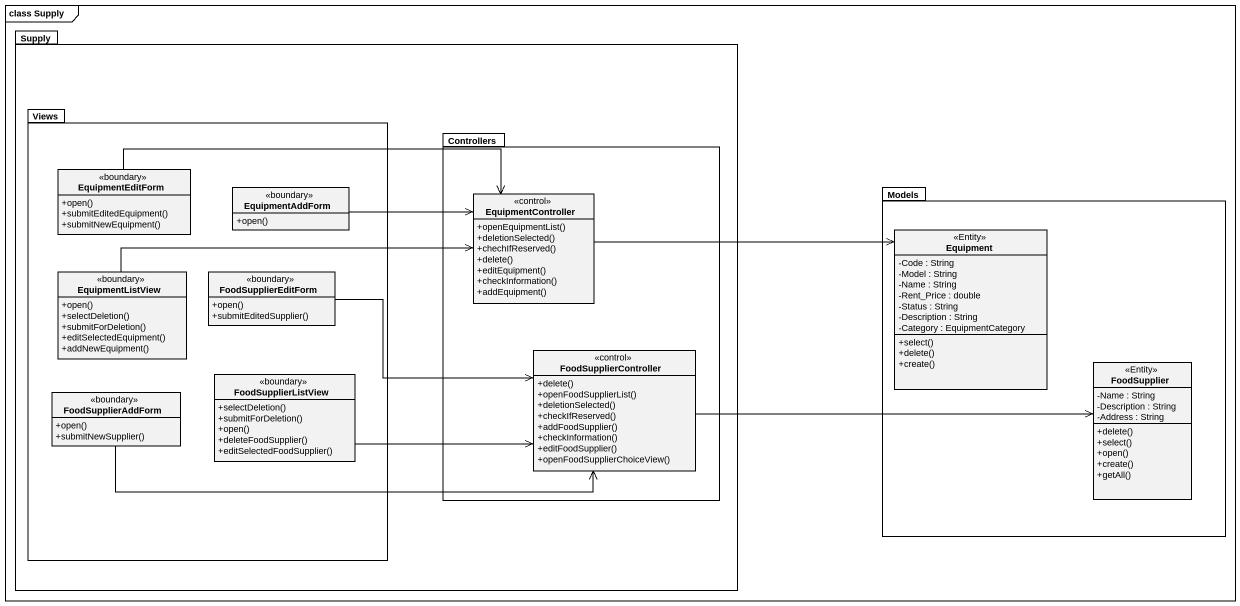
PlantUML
@startuml
mainframe class Supply
hide circle
hide empty members
skinparam classAttributeIconSize 0
package Supply {
  package Views {
    class EquipmentEditForm <<boundary>> {
      +open()
      +submitEditedEquipment()
      +submitNewEquipment()
    }
    class EquipmentAddForm <<boundary>> {
      +open()
    }
    class EquipmentListView <<boundary>> {
      +open()
      +selectDeletion()
      +submitForDeletion()
      +editSelectedEquipment()
      +addNewEquipment()
    }
    class FoodSupplierEditForm <<boundary>> {
      +open()
      +submitEditedSupplier()
    }
    class FoodSupplierAddForm <<boundary>> {
      +open()
      +submitNewSupplier()
    }
    class FoodSupplierListView <<boundary>> {
      +selectDeletion()
      +submitForDeletion()
      +open()
      +deleteFoodSupplier()
      +editSelectedFoodSupplier()
    }
  }
  package Controllers {
    class EquipmentController <<control>> {
      +openEquipmentList()
      +deletionSelected()
      +chechIfReserved()
      +delete()
      +editEquipment()
      +checkInformation()
      +addEquipment()
    }
    class FoodSupplierController <<control>> {
      +delete()
      +openFoodSupplierList()
      +deletionSelected()
      +checkIfReserved()
      +addFoodSupplier()
      +checkInformation()
      +editFoodSupplier()
      +openFoodSupplierChoiceView()
    }
  }
}
package Models {
  class Equipment <<Entity>> {
    -Code : String
    -Model : String
    -Name : String
    -Rent_Price : double
    -Status : String
    -Description : String
    -Category : EquipmentCategory
    +select()
    +delete()
    +create()
  }
  class FoodSupplier <<Entity>> {
    -Name : String
    -Description : String
    -Address : String
    +delete()
    +select()
    +open()
    +create()
    +getAll()
  }
}
EquipmentEditForm -right-> EquipmentController
EquipmentAddForm -right-> EquipmentController
EquipmentController -right-> Equipment
EquipmentListView -right-> EquipmentController
FoodSupplierEditForm -right-> FoodSupplierController
FoodSupplierController -right-> FoodSupplier
FoodSupplierAddForm -right-> FoodSupplierController
FoodSupplierListView -right-> FoodSupplierController
@enduml
